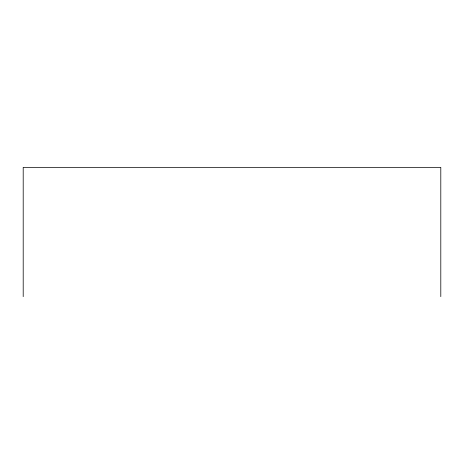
<?xml version="1.0" encoding="UTF-8"?>
<svg xmlns="http://www.w3.org/2000/svg" width="464" height="464" viewBox="0 0 464 464"><rect width="100%" height="100%" fill="white"/><g stroke="black" fill="none" stroke-linecap="round" stroke-linejoin="round"><path stroke-width="0.7" d="M440.8 296.635L440.8 167.365L23.2 167.365L23.2 296.635"/></g></svg>
